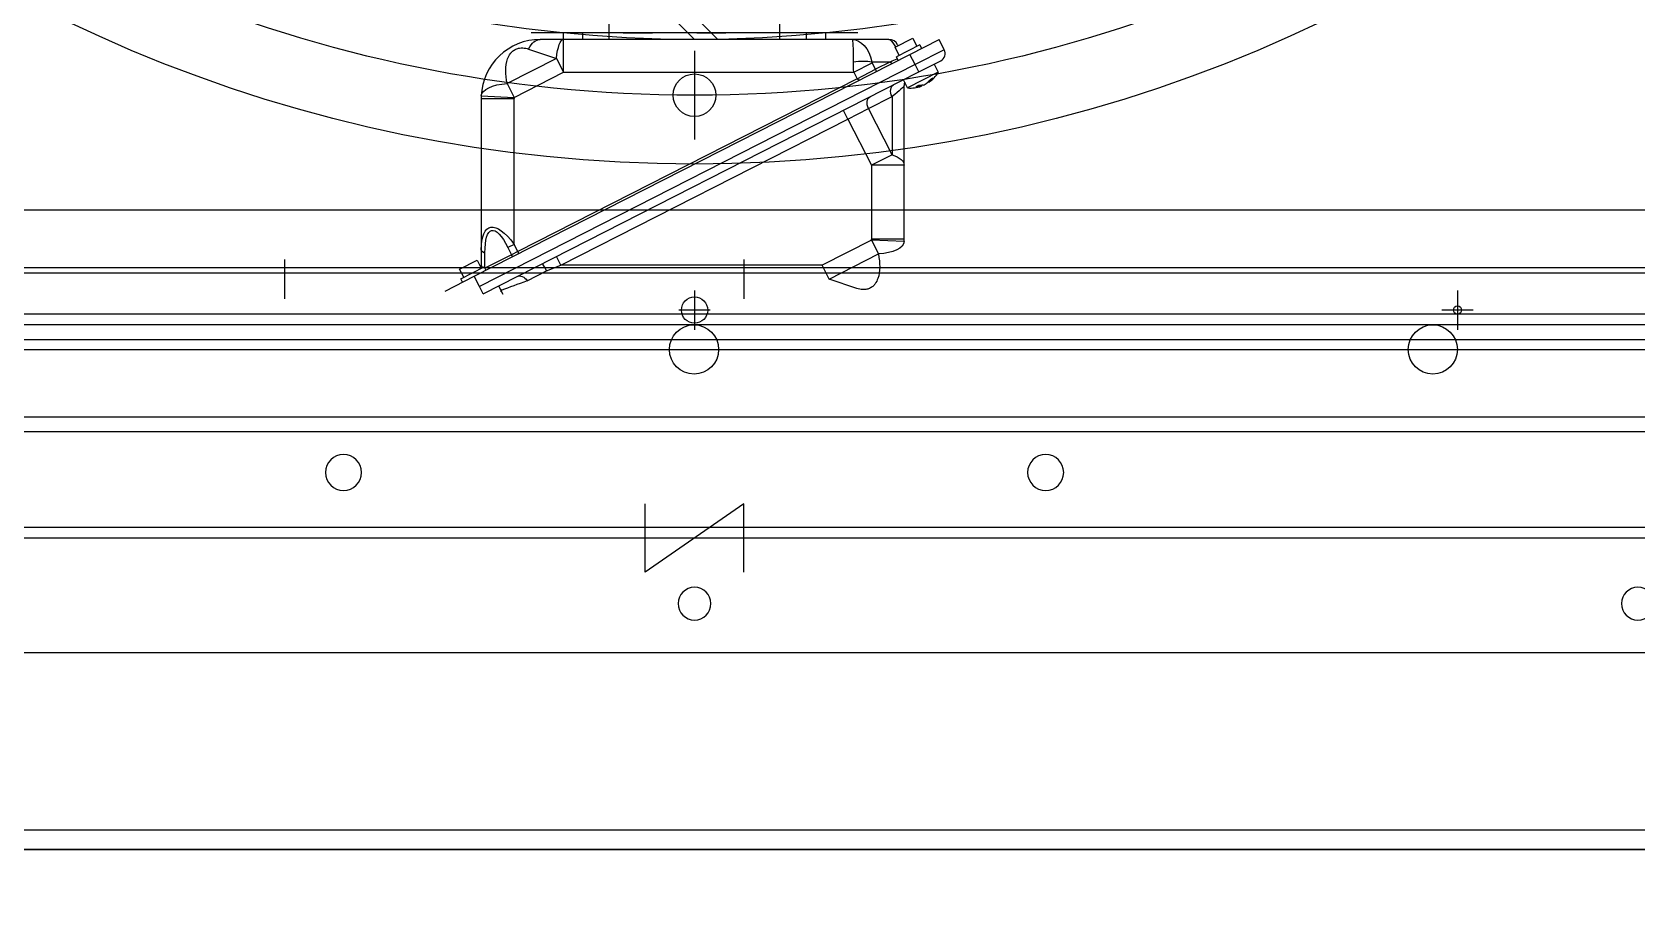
# Model space of a CAD drawing. Header units: millimetres. Extents: x 89978 to 501025, y -351975 to 835730.
# Drawn here: x 398185.8 to 398674.9, y -106212.6 to -105942.2 of the extents above; entities that cross this region are included whole.
import ezdxf

# ---------------------------------------------------------------- set-up
doc = ezdxf.new("R2010")
doc.units = ezdxf.units.MM
doc.header["$LTSCALE"] = 150
doc.linetypes.add('C_SOLID_M', pattern=[0])
doc.linetypes.add('CENTER', pattern=[50.8, 31.75, -6.35, 6.35, -6.35])
doc.layers.add('------00 Load Bank', color=3, linetype='Continuous')

# ---------------------------------------------------------------- blocks, each defined once
blk = doc.blocks.new('A$Cd768ecee')
at = {"color": 0}
for p, q in [((103.2, 103.2), (1076.8, 103.2)), ((100, 100), (1080, 100)), ((35, 35), (1145, 35)), ((38.2, 38.2), (1141.8, 38.2)), ((0, 0), (1180, 0))]:
    blk.add_line(p, q, dxfattribs=at)
blk.add_lwpolyline([(575, 24.58), (575, 45.42), (605, 24.58), (605, 45.42)], dxfattribs=at)
for centre, radius in [((483, 55), 5.5), ((697, 55), 5.5), ((302.5, 15), 5), ((590, 15), 5)]:
    blk.add_circle(centre, radius, dxfattribs=at)
blk = doc.blocks.new('A$Ca2785acc')
at = {"color": 0}
for p, q in [((985, 1002), (0, 1002)), ((260, 987), (260, 999)), ((492.5, 987), (492.5, 999)), ((477.5, 977.6), (477.5, 989.6)), ((617.5, 977.6), (617.5, 989.6)), ((985, 980), (0, 980)), ((983.4, 981.6), (1.6, 981.6))]:
    blk.add_line(p, q, dxfattribs=at)
at = {"color": 0, "linetype": 'CENTER'}
for p, q in [((255.2, 993), (264.8, 993)), ((487.7, 993), (497.3, 993))]:
    blk.add_line(p, q, dxfattribs=at)
at = {"color": 0}
for centre, radius in [((260, 993), 1.25), ((492.5, 993), 4)]:
    blk.add_circle(centre, radius, dxfattribs=at)
blk = doc.blocks.new('A$C02650c35')
at = {"color": 0}
for p, q in [((1040.5, 24.5), (1040.5, 1060.5)), ((1045, 24.5), (1045, 1060.5)), ((1045, 30), (1045, 1055)), ((928.63, 618.62), (925.51, 617.03)), ((930.05, 608.12), (925.51, 617.03)), ((928.63, 618.62), (933.17, 609.71)), ((935.4, 610.84), (931.99, 617.53)), ((933.01, 615.52), (935.51, 616.79)), ((935.51, 616.79), (940.27, 607.44)), ((927.17, 611.14), (928.23, 611.68)), ((938.38, 614.13), (938.16, 614.02)), ((938.58, 613.88), (938.4, 613.79)), ((939.42, 612.04), (939.44, 612.05)), ((939.5, 611.52), (939.73, 611.63)), ((939.53, 611.23), (939.79, 611.36)), ((925.12, 608.98), (927.62, 610.25)), ((927.85, 603.63), (925.12, 608.98)), ((927.17, 611.14), (930.8, 604.01)), ((933.17, 609.71), (930.05, 608.12)), ((997.7, 475.36), (930.05, 608.12)), ((935.4, 610.84), (933.17, 609.71)), ((933.17, 609.71), (1000.81, 476.95)), ((1003.04, 478.08), (935.4, 610.84)), ((940.27, 607.44), (937.78, 606.16)), ((925.5, 601.72), (925.5, 590.53)), ((927.39, 604.52), (927.14, 604.39)), ((930.34, 604.9), (927.85, 603.63)), ((931.87, 604.55), (930.8, 604.01)), ((932.29, 602.18), (934.59, 597.68)), ((932.29, 596.56), (932.29, 602.18)), ((963.85, 606.39), (939.5, 606.39)), ((942.92, 602.69), (960.64, 602.69)), ((946.57, 595.52), (942.92, 602.69)), ((960.64, 602.69), (946.57, 595.52)), ((960.64, 602.69), (963.85, 596.39)), ((986.34, 606.39), (963.85, 606.39)), ((963.85, 606.39), (963.85, 596.39)), ((986.34, 606.39), (986.34, 596.39)), ((987.1, 606.37), (986.68, 596.38)), ((934.59, 597.68), (932.61, 596.67)), ((937.48, 592.01), (934.59, 597.68)), ((986.68, 596.38), (990.9, 598.53)), ((998.56, 583.5), (990.9, 598.53)), ((923.5, 592.27), (923.5, 492.73)), ((935.5, 591), (932.61, 596.67)), ((935.5, 591), (937.48, 592.01)), ((937.48, 592.01), (990.15, 488.62)), ((949.78, 589.22), (946.57, 595.52)), ((949.78, 589.22), (963.85, 596.39)), ((963.85, 596.39), (986.34, 596.39)), ((986.68, 596.38), (994.34, 581.35)), ((1001.4, 591.99), (998.56, 583.5)), ((923.5, 587.1), (923.5, 497.9)), ((925.5, 590.53), (925.5, 502.54)), ((935.5, 502.54), (935.5, 591)), ((949.78, 589.22), (947.11, 587.86)), ((994.34, 501.78), (949.78, 589.22)), ((925.5, 582.5), (923.5, 582.5)), ((998.56, 583.5), (994.34, 581.35)), ((994.34, 581.35), (994.34, 501.78)), ((923.5, 576.5), (925.5, 576.5)), ((925.5, 568.54), (918.42, 568.54)), ((925.5, 568.54), (918.42, 568.54)), ((925.5, 549.58), (918.42, 542.5)), ((925.5, 549.58), (918.42, 542.5)), ((925.5, 542.5), (918.42, 535.42)), ((925.5, 542.5), (918.42, 535.42)), ((925.5, 516.46), (918.42, 516.46)), ((925.5, 508.5), (923.5, 508.5)), ((923.5, 502.5), (925.5, 502.5)), ((935.5, 502.54), (925.5, 502.54)), ((925.5, 502.54), (925.5, 495.5)), ((928.43, 491.9), (931.28, 500.39)), ((931.28, 500.39), (935.5, 502.54)), ((931.28, 500.39), (938.94, 485.36)), ((943.16, 487.51), (935.5, 502.54)), ((994.34, 501.78), (991.66, 500.42)), ((996.06, 497.38), (994.34, 501.78)), ((999.05, 491.51), (996.06, 497.38)), ((938.94, 485.36), (943.16, 487.51)), ((942.73, 477.52), (943.16, 487.51)), ((943.5, 477.5), (943.5, 487.5)), ((987.96, 487.5), (943.5, 487.5)), ((990.15, 488.62), (987.96, 487.5)), ((987.96, 487.5), (988.92, 485.61)), ((988.92, 485.61), (991.11, 486.73)), ((990.15, 488.62), (991.11, 486.73)), ((991.11, 486.73), (995.25, 478.61)), ((1000.66, 482.76), (1003.15, 484.03)), ((943.5, 477.5), (989.64, 477.5)), ((989.64, 477.5), (994.29, 477.5)), ((995.25, 478.61), (990.6, 478.61)), ((992.77, 476.22), (995.26, 477.49)), ((995.49, 470.87), (992.77, 476.22)), ((994.29, 477.5), (995.26, 477.5)), ((994.81, 478.38), (995.88, 478.92)), ((998.44, 471.25), (994.81, 478.38)), ((1000.81, 476.95), (997.7, 475.36)), ((1002.24, 466.45), (997.7, 475.36)), ((1003.04, 478.08), (1000.81, 476.95)), ((997.99, 472.14), (995.49, 470.87)), ((999.51, 471.79), (998.44, 471.25))]:
    blk.add_line(p, q, dxfattribs=at)
at = {"color": 0, "linetype": 'CENTER'}
for p, q in [((1020, 45), (1020, 1040)), ((929, 542.5), (956, 542.5))]:
    blk.add_line(p, q, dxfattribs=at)
at = {"color": 0, "linetype": 'C_SOLID_M'}
blk.add_line((923.5, 580.51), (923.5, 501.51), dxfattribs=at)
at = {"color": 0, "linetype": 'Continuous'}
blk.add_line((925.5, 568.54), (925.5, 516.46), dxfattribs=at)
at = {"color": 0, "linetype": 'ByBlock'}
for p, q in [((923.5, 543.24), (923.5, 552.07)), ((923.5, 520.74), (923.5, 529.71))]:
    blk.add_line(p, q, dxfattribs=at)
at = {"color": 0}
for centre, radius in [((522.5, 542.5), 441), ((522.5, 542.5), 403), ((1020, 767.5), 7.5), ((942.5, 542.5), 6.5), ((942.5, 542.5), 6.5), ((1020, 542.34), 7.5)]:
    blk.add_circle(centre, radius, dxfattribs=at)
at = {"color": 0, "linetype": 'CENTER'}
blk.add_circle((522.5, 542.5), 420, dxfattribs=at)
blk.add_circle((522.5, 542.5), 420, dxfattribs=at)
at = {"color": 0}
for centre, radius, start, end in [((929.76, 616.39), 2.5, 27, 117), ((930.37, 608.28), 9.94, 34.3964, 58.8908), ((935.87, 611.14), 3.67, 15.8947, 38.1053), ((930.37, 608.28), 9.94, 355.1092, 19.6248), ((939.5, 609.39), 3, 251.1177, 270), ((928.5, 601.72), 3, 117, 180), ((986.34, 588.39), 18, 87.5617, 90), ((986.34, 588.39), 8, 87.5617, 90), ((943.5, 495.5), 18, 180, 267.5617), ((943.5, 495.5), 8, 267.5617, 270), ((943.5, 495.5), 18, 267.5617, 270)]:
    blk.add_arc(centre, radius, start, end, dxfattribs=at)
at = {"color": 0, "extrusion": (0, 0, -1)}
for centre, major_axis, ratio, start_param, end_param in [((930.19, 608.65), (8.84, 4.5), 0.729655, 5.922575, 6.121177), ((929.21, 610.56), (-8.29, -4.22), 0.683816, 3.077037, 3.206148), ((930.56, 607.92), (8.84, 4.5), 0.729655, 5.922575, 6.121177), ((930.17, 608.67), (8.84, 4.5), 0.683816, 0.162008, 0.36061), ((930.19, 608.65), (8.84, 4.5), 0.729655, 0.162008, 0.233095), ((930.57, 607.89), (8.84, 4.5), 0.683816, 0.162008, 0.36061), ((931.46, 606.15), (-8.29, -4.22), 0.729655, 3.077037, 3.206148), ((935.5, 605.28), (-9.98, -3.69), 0.176325, 0.065091, 0.751784), ((935.5, 595.88), (-9.99, 22.59), 0.016352, 5.002245, 5.101469), ((931.81, 603.13), (-1.34, -0.68), 0.707107, 4.226871, 4.712389), ((941.96, 604.58), (2.67, 1.36), 0.707107, 1.570796, 3.141593), ((946.13, 596.39), (-6.68, 9.98), 0.085914, 0.057458, 0.946654), ((963.85, 596.39), (0, -10), 0.413384, 2.252397, 3.141593), ((986.68, 596.38), (-0.43, -9.99), 0.424303, 3.141593, 4.477358), ((935.5, 595.88), (0.91, -1.8), 0.744521, 3.141593, 3.627111), ((935.5, 590.53), (10, 0), 0.63681, 3.141593, 4.385583), ((935.18, 590.89), (-1.15, 8.93), 0.318647, 4.753504, 5.441161), ((932.61, 597.79), (-0.71, -1.15), 0.612801, 5.497787, 5.824593), ((935.5, 595.88), (1.97, -3.88), 0.344888, 5.797667, 6.283185), ((945.61, 597.41), (2.67, 1.36), 0.707107, 1.570796, 3.141593), ((935.5, 590.53), (-10, 0), 0.038088, 0, 1.24399), ((935.5, 592.12), (-10, -0.52), 0.111938, 4.718165, 5.044971), ((935.5, 502.54), (-10, 0), 0.23729, 5.148228, 6.283185), ((935.5, 495.5), (-10, 0), 0.509302, 5.497567, 6.283185), ((996.58, 497.38), (2.67, 1.36), 0.079269, 3.141593, 4.558051), ((1000.46, 489.75), (2.67, 1.36), 0.74563, 3.141593, 4.558051), ((994.34, 501.78), (9.98, -25.59), 0.026454, 5.135581, 5.505534), ((943.16, 487.51), (-0.43, -9.99), 0.424303, 0, 1.335765), ((1003.38, 487.5), (20.51, 7.48), 0.323519, 2.416097, 3.986893), ((1004.34, 485.61), (20.62, 4.95), 0.240079, 2.356194, 3.926991), ((991, 486.96), (0.85, -1.66), 0.804738, 3.141593, 3.627111), ((991, 486.96), (-1.34, -0.68), 0.171573, 4.226871, 4.712389), ((1004.19, 482.43), (2.67, 1.36), 0.8323, 4.008341, 4.212964), ((989.64, 480.5), (0, -3), 0.413384, 5.39399, 6.283185), ((994.29, 480.5), (0, -3), 0.413384, 5.683088, 6.283185)]:
    blk.add_ellipse(centre, major_axis=major_axis, ratio=ratio, start_param=start_param, end_param=end_param, dxfattribs=at)
at = {"color": 0}
for points, knots in [([(938.58, 613.88), (938.58, 613.88), (938.58, 613.88), (938.58, 613.89), (938.56, 613.91), (938.49, 614), (938.44, 614.06), (938.38, 614.13)], [0.4790827, 0.4790827, 0.4790827, 0.4790827, 0.5, 0.5, 0.75, 0.75, 1, 1, 1, 1]), ([(939.79, 611.36), (939.77, 611.45), (939.75, 611.52), (939.73, 611.62), (939.73, 611.64), (939.73, 611.63), (939.73, 611.63), (939.73, 611.63)], [0, 0, 0, 0, 0.25, 0.25, 0.5, 0.5, 0.5266245, 0.5266245, 0.5266245, 0.5266245]), ([(990.9, 598.53), (992.3, 598.81), (993.62, 598.94), (996.13, 598.91), (997.31, 598.76), (998.97, 598.16), (999.51, 597.9), (1000.28, 597.32), (1000.53, 597.1), (1001.02, 596.53), (1001.24, 596.18), (1001.57, 595.45), (1001.66, 595.08), (1001.77, 594.38), (1001.77, 594.05), (1001.72, 593.11), (1001.59, 592.54), (1001.4, 591.99)], [0, 0, 0, 0, 0.25, 0.25, 0.5, 0.5, 0.625, 0.625, 0.6875, 0.6875, 0.75, 0.75, 0.8125, 0.8125, 0.875, 0.875, 1, 1, 1, 1]), ([(938.94, 485.36), (937.54, 485.08), (936.22, 484.95), (933.71, 484.98), (932.53, 485.13), (930.87, 485.73), (930.33, 485.99), (929.56, 486.56), (929.31, 486.78), (928.83, 487.35), (928.6, 487.7), (928.27, 488.43), (928.17, 488.8), (928.07, 489.5), (928.06, 489.83), (928.11, 490.77), (928.24, 491.34), (928.43, 491.9)], [0, 0, 0, 0, 0.25, 0.25, 0.5, 0.5, 0.625, 0.625, 0.6875, 0.6875, 0.75, 0.75, 0.8125, 0.8125, 0.875, 0.875, 1, 1, 1, 1]), ([(1002.39, 483.6), (1002.36, 483.6), (1002.32, 483.6), (1002.17, 483.62), (1002.05, 483.66), (1001.92, 483.73)], [0.8312038, 0.8312038, 0.8312038, 0.8312038, 0.875, 0.875, 1, 1, 1, 1])]:
    blk.add_open_spline(points, degree=3, knots=knots, dxfattribs=at)

msp = doc.modelspace()

# ---------------------------------------------------------------- linework, layer by layer
at = {"layer": '------00 Load Bank', "elevation": 0}
msp.add_lwpolyline([(399100.18, -103591.43), (397730.18, -103591.43), (397730.18, -106191.43), (399100.18, -106191.43), (399100.18, -103591.43)], dxfattribs=at)
for points in [[(399100.18, -106191.43), (397730.18, -106191.43), (397730.18, -103591.43), (399100.18, -103591.43)], [(399094.18, -103597.43), (397736.18, -103597.43), (397736.18, -106185.43), (399094.18, -106185.43)]]:
    msp.add_lwpolyline(points, close=True, dxfattribs=at)
at = {"layer": '------00 Load Bank', "ltscale": 2, "elevation": 0}
msp.add_lwpolyline([(398892.66, -106528.73), (398892.66, -105996.43), (397882.66, -105996.43), (397882.66, -106528.73)], close=True, dxfattribs=at)

# ---------------------------------------------------------------- block references
at = {"layer": '------00 Load Bank', "xscale": -1}
msp.add_blockref('A$Cd768ecee', (398977.66, -106131.43), dxfattribs=at)
at = {"layer": '------00 Load Bank'}
for name, p, rotation in [('A$C02650c35', (397845.16, -105018.93), 270), ('A$Ca2785acc', (398880.16, -105033.93), 180), ('A$Ca2785acc', (398880.16, -105033.93), 180)]:
    msp.add_blockref(name, p, dxfattribs=dict(at, rotation=rotation))

doc.saveas('drawing.dxf')
